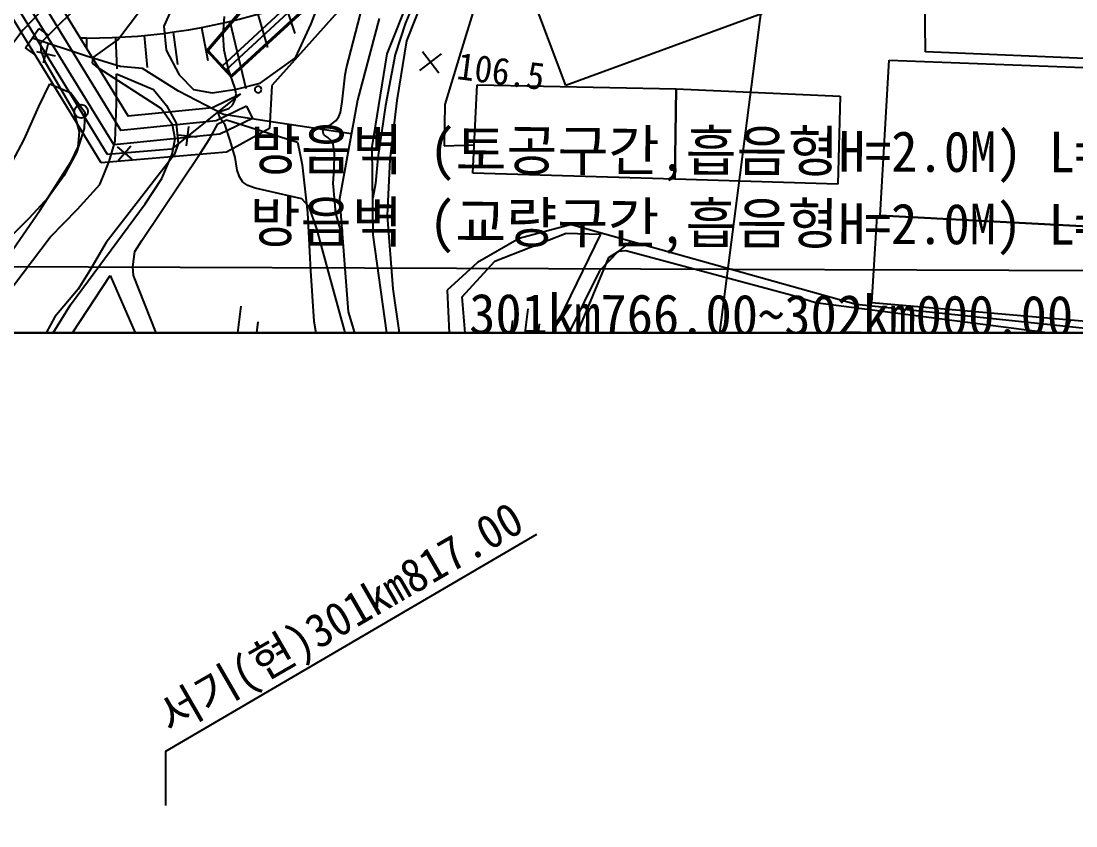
# Model space of a CAD drawing. Header units: millimetres. Extents: x 2406 to 3202, y 1103 to 1810.
# Drawn here: x 3002 to 3079.9, y 1363.4 to 1422.8 of the extents above; entities that cross this region are included whole.
import ezdxf
from ezdxf.enums import TextEntityAlignment as Align
from ezdxf.xclip import XClip

# ---------------------------------------------------------------- set-up
doc = ezdxf.new("R2010")
doc.units = ezdxf.units.MM
doc.header["$LTSCALE"] = 10
doc.header["$MEASUREMENT"] = 0
doc.header["$XCLIPFRAME"] = 2
doc.layers.add('TX-PAPR', color=2, linetype='Continuous', plot=False)
for name, color, linetype in [('TZ-BASE', 253, 'Continuous'), ('TZ-LEAL', 1, 'Continuous'), ('TZ-LEAT', 3, 'Continuous')]:
    doc.layers.add(name, color=color, linetype=linetype)
doc.styles.add('HANA', font='GulimChe.ttf')
doc.styles.get("Standard").update_dxf_attribs({"font": 'GulimChe.ttf'})

# ---------------------------------------------------------------- blocks, each defined once
blk = doc.blocks.new('JD-FHFJ6')
at = {"layer": 'TZ-BASE'}
for p, q in [((531.752, -322.532), (599.193, 202.297)), ((572.243, -10), (530.486, -56.742)), ((572.243, -10), (530.486, -56.742)), ((499.21, -27.225), (519.341, -60.058)), ((500, -26.6), (519.866, -59.001)), ((498.42, -27.849), (518.816, -61.115)), ((517.876, -62.452), (497.235, -28.786)), ((517.876, -62.452), (497.235, -28.786)), ((519.109, -53.37, 108), (526.764, -43.243, 108)), ((578.733, -54.244, 110.256), (578.636, -43.238, 110.256)), ((578.556, -47.063, 109.593), (552.193, -56.73, 109.593)), ((513.436, -53.581, 109), (519.475, -47.577, 109)), ((525.657, -54.16), (530.878, -48.022)), ((525.79, -54.157), (531.011, -48.019)), ((538.989, -54.406, 103.151), (541.476, -48.179, 103.151)), ((552.193, -56.73, 109.593), (548.763, -47.618, 109.593)), ((516.003, -48.571, 110.035), (512.12, -52.621, 110.035)), ((533.396, -52.176, 108.047), (534.416, -49.472, 108.047)), ((541.549, -49.243, 106), (540.346, -52.119, 106)), ((523.285, -50.602, 108.047), (522.5, -52.367, 108.047)), ((533.386, -50.59), (527.486, -55.993)), ((540.449, -53.441, 110.035), (541.674, -50.311, 110.035)), ((533.007, -51.073), (527.481, -56.134)), ((533.454, -50.664), (527.554, -56.067)), ((531.495, -50.843), (532.182, -52.893)), ((535.992, -55.426, 106), (537.197, -50.787, 106)), ((545.526, -50.732, 108.013), (544.404, -54.329, 108.013)), ((526.895, -52.997, 107), (526.988, -51.652, 107)), ((527.387, -52.012), (528.55, -56.958)), ((529.454, -51.475), (530.156, -53.943)), ((538.413, -51.791, 105.846), (536.796, -57.814, 105.846)), ((540.346, -52.119, 106), (539.592, -54.446, 106)), ((512.12, -52.621, 110.035), (509.211, -56.46, 110.035)), ((512.289, -53.969, 108.489), (513.277, -52.535, 108.489)), ((513.277, -52.535, 108.489), (513.98, -53.019, 108.489)), ((522.5, -52.367, 108.047), (522.67, -54.127, 108.047)), ((523.188, -52.797), (523.523, -55.197)), ((525.297, -52.453), (525.751, -54.883)), ((532.225, -54.688, 108.047), (533.396, -52.176, 108.047)), ((516.806, -54.579, 108.489), (512.783, -53.252, 108.489)), ((513.443, -54.161, 109), (513.436, -53.581, 109)), ((513.635, -55.071), (513.968, -53.697)), ((516.8, -53.24), (516.334, -53.24)), ((516.8, -53.24), (516.8, -54.001)), ((517.294, -54.673, 108), (519.109, -53.37, 108)), ((518.936, -53.191), (519.043, -55.512)), ((521.066, -53.043), (521.286, -55.407)), ((526.95, -54.121, 107), (526.895, -52.997, 107)), ((539.732, -57.86, 110.035), (540.449, -53.441, 110.035)), ((512.991, -54.454, 108.489), (512.289, -53.969, 108.489)), ((513.115, -54.218), (514.489, -54.551)), ((513.767, -55.034, 109), (513.443, -54.161, 109)), ((522.67, -54.127, 108.047), (523.63, -55.964, 108.047)), ((525.657, -54.16), (527.481, -56.134)), ((525.79, -54.157), (527.486, -55.993)), ((527.284, -55.561, 107), (526.95, -54.121, 107)), ((537.882, -61.276, 103.151), (538.989, -54.406, 103.151)), ((539.592, -54.446, 106), (538.88, -58.218, 106)), ((541.415, -55.622, 106.527), (542.998, -54.399, 106.527)), ((541.595, -54.219, 106.527), (542.818, -55.802, 106.527)), ((544.404, -54.329, 108.013), (543.265, -58.134, 108.013)), ((597.72, -55.066, 110.256), (578.733, -54.244, 110.256)), ((515.895, -58.682, 109), (513.767, -55.034, 109)), ((519.285, -55.343, 108.489), (516.806, -54.579, 108.489)), ((517.23, -55.089, 108), (517.294, -54.673, 108)), ((517.657, -55.432, 108), (517.23, -55.089, 108)), ((529.608, -56.559, 108.047), (532.225, -54.688, 108.047)), ((575.402, -66.332, 111.225), (576.053, -54.859, 111.225)), ((576.053, -54.859, 111.225), (596.878, -55.643, 111.225)), ((522.305, -58.444, 108), (517.657, -55.432, 108)), ((519.02, -58.091, 108.076), (519.019, -55.874, 108.076)), ((519.019, -55.874, 108.076), (521.733, -57.03, 108.076)), ((520.933, -55.489, 108.489), (519.285, -55.343, 108.489)), ((523.585, -57.16, 108.489), (520.933, -55.489, 108.489)), ((523.63, -55.964, 108.047), (524.701, -57.04, 108.047)), ((527.751, -56.898, 107), (527.284, -55.561, 107)), ((535.679, -57.957, 106), (535.9, -55.946, 106)), ((535.9, -55.946, 106), (535.992, -55.426, 106)), ((513.273, -58.295, 109.169), (514.099, -56.628, 109.169)), ((514.099, -56.628, 109.169), (515.651, -57.294, 109.169)), ((527.869, -57, 108.047), (529.608, -56.559, 108.047)), ((530.486, -56.742), (530.306, -59.918)), ((530.486, -56.742), (530.306, -59.918)), ((545.328, -63.225, 109.661), (545.644, -56.689, 109.661)), ((545.644, -56.689, 109.661), (560.328, -56.99, 109.661)), ((515.651, -57.294, 109.169), (516.68, -58.714, 109.169)), ((521.733, -57.03, 108.076), (522.712, -58.216, 108.076)), ((526.923, -58.88, 108.489), (523.585, -57.16, 108.489)), ((524.701, -57.04, 108.047), (526.083, -57.274, 108.047)), ((526.083, -57.274, 108.047), (527.869, -57, 108.047)), ((528.177, -57.375), (526.097, -58.38)), ((527.748, -57.855, 107), (527.853, -57.35, 107)), ((527.853, -57.35, 107), (527.751, -56.898, 107)), ((560.227, -63.647, 109.763), (560.328, -56.99, 109.763)), ((560.328, -56.99, 109.661), (560.227, -63.647, 109.661)), ((560.328, -56.99, 109.763), (572.44, -57.524, 109.763)), ((572.44, -57.524, 109.763), (572.258, -64.016, 109.763)), ((512.199, -60.731, 109.169), (513.273, -58.295, 109.169)), ((518.926, -60.86, 108.076), (519.02, -58.091, 108.076)), ((526.097, -58.38), (519.866, -59.001)), ((522.712, -58.216, 108.076), (523.426, -59.525, 108.076)), ((528.612, -58.276), (526.373, -59.358)), ((527.314, -58.438, 107), (527.585, -58.194, 107)), ((527.585, -58.194, 107), (527.748, -57.855, 107)), ((528.612, -58.276), (529.047, -59.176)), ((536.796, -57.814, 105.846), (535.483, -65.109, 105.846)), ((535.539, -58.737, 106), (535.679, -57.957, 106)), ((538.88, -58.218, 106), (538.318, -62.089, 106)), ((539.214, -62.197, 110.035), (539.732, -57.86, 110.035)), ((543.265, -58.134, 108.013), (543.196, -61.208, 108.013)), ((516.275, -60.154, 109), (515.895, -58.682, 109)), ((516.68, -58.714, 109.169), (516.636, -59.912, 109.169)), ((523.159, -59.651, 108), (522.305, -58.444, 108)), ((526.546, -58.818, 107), (526.645, -58.672, 107)), ((526.663, -59.153, 107), (526.546, -58.818, 107)), ((526.645, -58.672, 107), (526.857, -58.579, 107)), ((529.047, -59.176), (526.648, -60.335)), ((527.035, -59.679, 107), (526.663, -59.153, 107)), ((526.857, -58.579, 107), (527.314, -58.438, 107)), ((531.097, -59.513, 108.489), (526.923, -58.88, 108.489)), ((535.223, -59.335, 106), (535.42, -59.041, 106)), ((535.42, -59.041, 106), (535.539, -58.737, 106)), ((516.636, -59.912, 109.169), (516.058, -61.694, 109.169)), ((526.373, -59.358), (519.341, -60.058)), ((523.338, -60.682, 108), (523.159, -59.651, 108)), ((523.426, -59.525, 108.076), (523.577, -61.047, 108.076)), ((524.192, -61.184), (524.349, -59.778)), ((525.901, -60.664, 107.235), (526.497, -59.561, 107.235)), ((526.497, -59.561, 107.235), (527.123, -59.274, 107.235)), ((527.409, -60.805, 107), (527.035, -59.679, 107)), ((527.123, -59.274, 107.235), (532.365, -60.916, 107.235)), ((530.306, -59.918), (527.141, -61.663)), ((530.306, -59.918), (527.141, -61.663)), ((536.349, -60.298, 108.489), (531.097, -59.513, 108.489)), ((534.248, -60.087, 106), (534.401, -59.828, 106)), ((534.401, -59.828, 106), (534.824, -59.643, 106)), ((534.824, -59.643, 106), (535.223, -59.335, 106)), ((511.336, -62.365, 109.169), (512.199, -60.731, 109.169)), ((516.177, -61.268, 109), (516.275, -60.154, 109)), ((526.648, -60.335), (518.816, -61.115)), ((523.12, -61.823, 108), (523.338, -60.682, 108)), ((524.973, -60.559), (523.568, -60.403)), ((525.202, -61.774, 107.235), (525.901, -60.664, 107.235)), ((534.33, -60.377, 106), (534.248, -60.087, 106)), ((534.624, -60.575, 106), (534.33, -60.377, 106)), ((534.908, -60.851, 106), (534.624, -60.575, 106)), ((515.66, -62.342, 109), (516.177, -61.268, 109)), ((518.462, -62.362, 108.076), (518.926, -60.86, 108.076)), ((520.159, -62.182), (519.081, -61.265)), ((519.162, -62.262), (520.078, -61.185)), ((523.577, -61.047, 108.076), (523.265, -61.856, 108.076)), ((527.768, -62.048, 107), (527.409, -60.805, 107)), ((532.365, -60.916, 107.235), (532.51, -61.485, 107.235)), ((532.51, -61.485, 107.235), (532.732, -62.593, 107.235)), ((535.001, -61.062, 106), (534.908, -60.851, 106)), ((535.112, -61.755, 106), (535.001, -61.062, 106)), ((537.973, -67.781, 103.151), (537.882, -61.276, 103.151)), ((543.196, -61.208, 108.013), (545.43, -61.113, 108.013)), ((516.058, -61.694, 109.169), (515.132, -63.402, 109.169)), ((527.141, -61.663), (517.876, -62.452)), ((527.141, -61.663), (517.876, -62.452)), ((523.265, -61.856, 108.076), (518.241, -68.346, 108.076)), ((520.887, -68.177, 107.235), (525.202, -61.774, 107.235)), ((522.349, -63.621, 108), (523.12, -61.823, 108)), ((527.927, -62.987, 107), (527.768, -62.048, 107)), ((535.078, -62.948, 106), (535.112, -61.755, 106)), ((538.318, -62.089, 106), (538.132, -63.989, 106)), ((539.021, -66.337, 110.035), (539.214, -62.197, 110.035)), ((513.346, -65.976, 109), (515.66, -62.342, 109)), ((517.774, -64.051, 108.076), (518.462, -62.362, 108.076)), ((528.102, -63.488, 107), (527.927, -62.987, 107)), ((532.732, -62.593, 107.235), (533.107, -66.145, 107.235)), ((535.021, -63.965, 106), (535.078, -62.948, 106)), ((515.132, -63.402, 109.169), (513.993, -64.99, 109.169)), ((521.118, -65.484, 108), (522.349, -63.621, 108)), ((528.332, -63.877, 107), (528.102, -63.488, 107)), ((560.227, -63.647, 109.661), (545.328, -63.225, 109.661)), ((572.258, -64.016, 109.763), (560.227, -63.647, 109.763)), ((516.141, -65.882, 108.076), (517.774, -64.051, 108.076)), ((528.699, -64.123, 107), (528.332, -63.877, 107)), ((529.254, -64.323, 107), (528.699, -64.123, 107)), ((532.692, -65.101, 107), (529.254, -64.323, 107)), ((535.214, -66.178, 106), (535.021, -63.965, 106)), ((538.132, -63.989, 106), (537.935, -65.031, 106)), ((513.993, -64.99, 109.169), (512.546, -66.568, 109.169)), ((533.234, -65.71, 107), (532.692, -65.101, 107)), ((535.483, -65.109, 105.846), (536.125, -73.448, 105.846)), ((508.753, -72.614, 109), (513.346, -65.976, 109)), ((514.119, -67.947, 108.076), (516.141, -65.882, 108.076)), ((515.611, -72.944, 108), (521.118, -65.484, 108)), ((533.107, -66.145, 107.235), (533.335, -70.423, 107.235)), ((533.811, -67.321, 107), (533.234, -65.71, 107)), ((535.7, -67.926, 106), (535.214, -66.178, 106)), ((512.546, -66.568, 109.169), (510.773, -68.341, 109.169)), ((539.439, -71.76, 110.035), (539.021, -66.337, 110.035)), ((574.774, -72.79, 110.562), (575.168, -66.384, 110.562)), ((575.168, -66.384, 110.562), (575.402, -66.332, 110.562)), ((575.402, -66.332, 110.562), (593.222, -67.287, 110.562)), ((596.287, -67.452, 111.225), (575.402, -66.332, 111.225)), ((534.653, -70.513, 107), (533.811, -67.321, 107)), ((554.744, -67.718, 107.112), (546.652, -84.4, 107.112)), ((546.953, -69.715, 107.112), (552.215, -67.639, 107.112)), ((552.609, -66.995, 107.548), (548.734, -68.044, 107.548)), ((552.215, -67.639, 107.112), (554.744, -67.718, 107.112)), ((552.609, -66.995, 105.884), (573.621, -72.879, 105.884)), ((509.722, -73.741, 108.076), (514.119, -67.947, 108.076)), ((518.241, -68.346, 108.076), (517.036, -70.416, 108.076)), ((520.37, -69.001, 107.235), (520.887, -68.177, 107.235)), ((539.063, -75.744, 103.151), (537.973, -67.781, 103.151)), ((548.734, -68.044, 107.548), (545.665, -69.814, 107.548)), ((557.003, -68.226, 107), (556.056, -68.998, 107)), ((520.219, -70.137, 107.235), (520.37, -69.001, 107.235)), ((556.056, -68.998, 107), (554.669, -70.424, 107)), ((555.354, -69.444, 106.942), (556.103, -68.977, 106.942)), ((556.103, -68.977, 106.942), (556.611, -68.938, 106.942)), ((556.611, -68.938, 106.942), (568.9, -72.22, 106.942)), ((545.665, -69.814, 107.548), (543.436, -71.862, 107.548)), ((544.531, -72.357, 107.112), (546.953, -69.715, 107.112)), ((552.218, -76.982, 106.942), (555.354, -69.444, 106.942)), ((515.483, -75.437, 107.431), (518.54, -70.768, 107.431)), ((517.036, -70.416, 108.076), (516.186, -71.777, 108.076)), ((518.54, -70.768, 107.431), (521.723, -78.02, 107.431)), ((520.27, -70.781, 107.235), (520.219, -70.137, 107.235)), ((522.358, -76.048, 107.235), (520.27, -70.781, 107.235)), ((533.335, -70.423, 107.235), (533.588, -74.154, 107.235)), ((535.843, -74.823, 107), (534.653, -70.513, 107)), ((554.669, -70.424, 107), (548.95, -82.019, 107)), ((516.186, -71.777, 108.076), (514.468, -73.819, 108.076)), ((540.237, -77.256, 110.035), (539.439, -71.76, 110.035)), ((543.436, -71.862, 107.548), (543.614, -75.94, 107.548)), ((544.787, -75.235, 107.112), (544.531, -72.357, 107.112)), ((568.9, -72.22, 106.942), (570.613, -72.77, 106.942)), ((512.951, -77.203, 108), (515.611, -72.944, 108)), ((527.894, -75.515, 107.059), (528.213, -73.035, 107.059)), ((570.613, -72.77, 106.942), (589.829, -75.245, 106.942)), ((573.621, -72.879, 105.884), (594.111, -75.052, 105.884)), ((592.83, -74.367, 110.562), (574.774, -72.79, 110.562)), ((280, -73.969), (700, -127.939)), ((514.468, -73.819, 108.076), (511.924, -78.414, 108.076)), ((536.125, -73.448, 105.846), (537.977, -79.783, 105.846)), ((549.387, -73.225, 107.157), (549.004, -76.201, 107.157)), ((529.283, -75.693, 107.059), (529.474, -74.205, 107.059)), ((533.588, -74.154, 107.235), (533.989, -76.714, 107.235)), ((548.012, -76.073, 107.157), (548.267, -74.09, 107.157)), ((549.996, -76.328, 107.157), (550.251, -74.345, 107.157)), ((588.656, -76.278, 108), (589.452, -74.049, 108)), ((536.527, -77.269, 107), (535.843, -74.823, 107))]:
    blk.add_line(p, q, dxfattribs=at)
at = {"layer": 'TZ-BASE', "ltscale": 0.2}
for p, q in [((518.342, -61.827), (497.819, -28.184)), ((528.175, -57.358), (523.065, -61.445)), ((523.065, -61.445), (518.342, -61.827))]:
    blk.add_line(p, q, dxfattribs=at)
at = {"layer": 'TZ-BASE', "ltscale": 1.5}
for p, q in [((526.828, -55.281), (546.058, -37.519)), ((527.1, -55.575), (546.283, -37.855))]:
    blk.add_line(p, q, dxfattribs=at)
at = {"layer": 'TZ-BASE', "linetype": 'ByBlock'}
blk.add_line((454.773, -69.918), (697.753, -70.767), dxfattribs=at)
at = {"layer": 'TZ-BASE'}
blk.add_circle((516.406, -58.653), 0.5, dxfattribs=at)
for centre, radius, start, end in [((516.8, -7), 46.24, 270, 288.81458), ((529.466, -57.037), 0.25, 359.7997, 179.7997), ((529.466, -57.037), 0.25, 179.7997, 359.7997)]:
    blk.add_arc(centre, radius, start, end, dxfattribs=at)
at = {"layer": 'TZ-BASE', "style": 'HANA'}
for s, height, rotation, p in [('106.5', 2, 352.67756, (544.063, -56.257, 106.527)), ('방음벽 (토공구간,흡음형H=2.0M) L=Okm109.00 (우)', 3, 359.7997, (528.863, -62.941)), ('방음벽 (교량구간,흡음형H=2.0M) L=Okm125.00 (우)', 3, 359.7997, (528.844, -68.284)), ('301km766.00~302km000.00', 3, 359.7997, (545.045, -75.104))]:
    blk.add_text(s, height=height, rotation=rotation, dxfattribs=at).set_placement(p)

msp = doc.modelspace()

# ---------------------------------------------------------------- linework, layer by layer
at = {"layer": 'TX-PAPR'}
msp.add_lwpolyline([(2490.052, 1549.798), (3190.052, 1549.798), (3190.052, 1399.798), (2490.052, 1399.798), (2490.052, 1549.798)], dxfattribs=at)
at = {"layer": 'TZ-LEAL'}
msp.add_lwpolyline([(3040.066, 1384.896), (3012.685, 1368.871), (3012.685, 1364.871)], dxfattribs=at)

# ---------------------------------------------------------------- block references
at = {"layer": 'TZ-BASE'}
ref = msp.add_blockref('JD-FHFJ6', (2490.052, 1474.798), dxfattribs=at)
XClip(ref).set_block_clipping_path([(-0.0000000004, -75), (700.0000000006, 75.0000000039)])

# ---------------------------------------------------------------- texts
at = {"layer": 'TZ-LEAT'}
msp.add_text('서기(현)301km817.00', height=2.5, rotation=30, dxfattribs=at).set_placement((3026.179, 1377.664), align=Align.CENTER)

doc.saveas('drawing.dxf')
